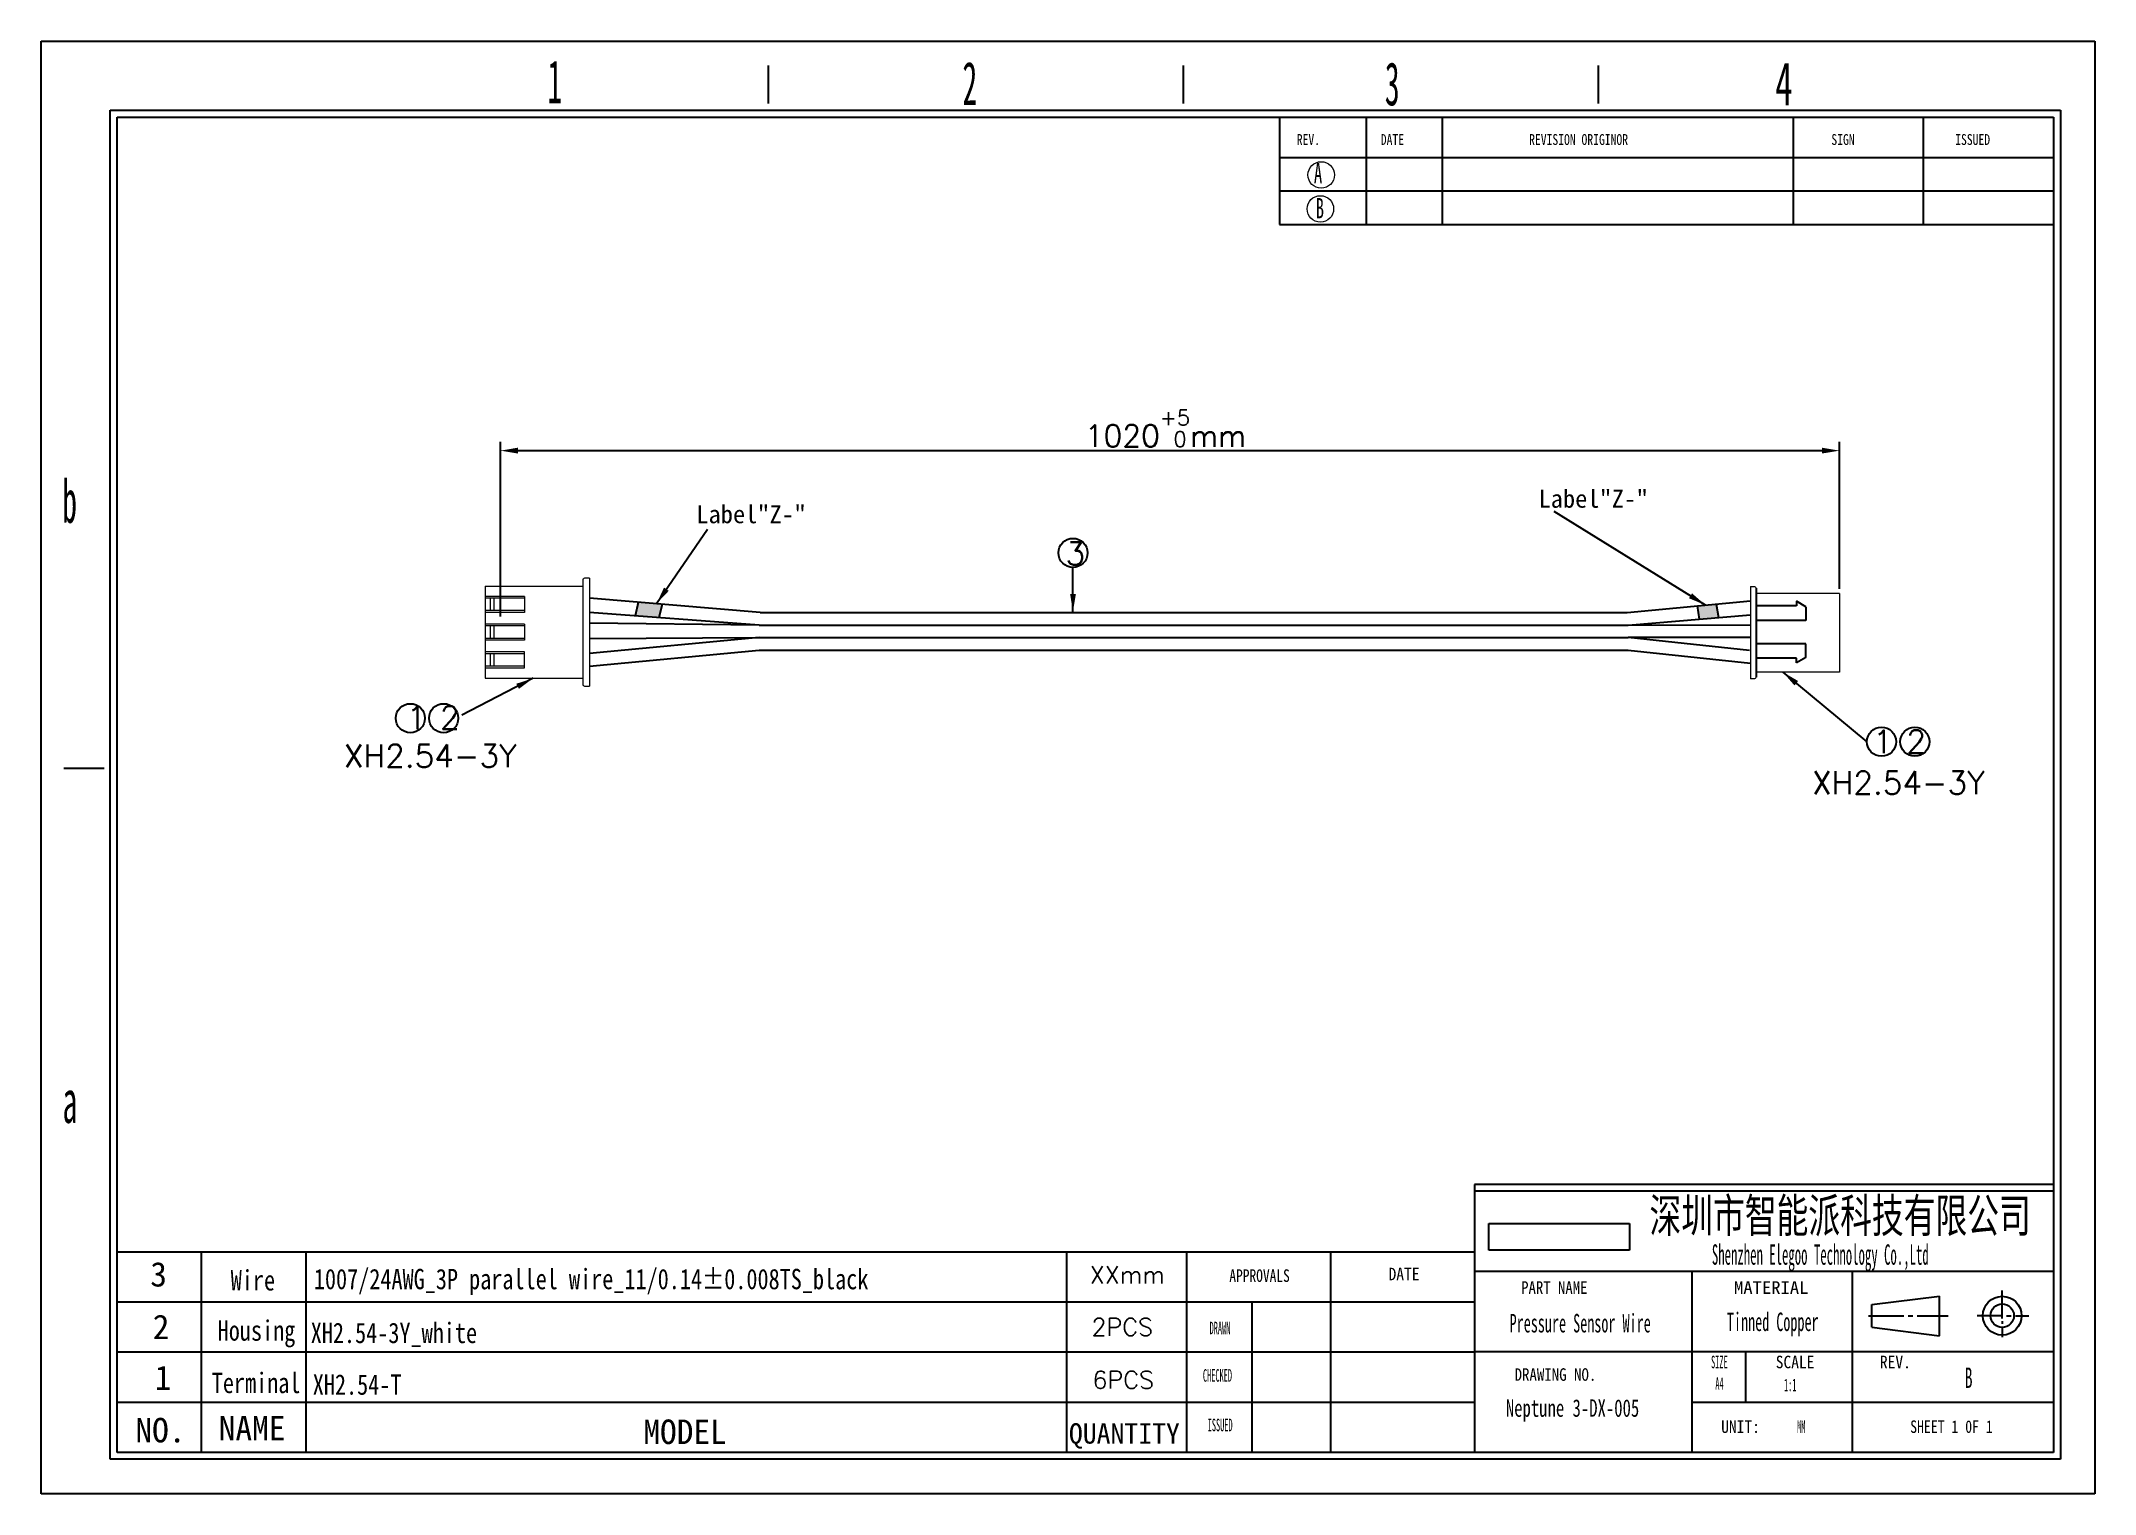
# Model space of a CAD drawing. Header units: millimetres. Extents: x 2120 to 2413, y 509 to 717.
import ezdxf

# ---------------------------------------------------------------- set-up
doc = ezdxf.new("R2010")
doc.units = ezdxf.units.MM
doc.layers.add('SLD-0', color=179, linetype='Continuous')
doc.styles.add('SLDTEXTSTYLE0', font='TXT', dxfattribs={"width": 0.56, "bigfont": 'bigfont'})
doc.styles.add('SLDTEXTSTYLE10', font='TXT', dxfattribs={"width": 0.862222})
doc.styles.add('SLDTEXTSTYLE11', font='TXT', dxfattribs={"width": 1.089})
doc.styles.add('SLDTEXTSTYLE13', font='TXT', dxfattribs={"width": 0.56})
doc.styles.add('SLDTEXTSTYLE14', font='TXT', dxfattribs={"width": 0.805625})
doc.styles.add('SLDTEXTSTYLE3', font='TXT', dxfattribs={"width": 0.484})
doc.styles.add('SLDTEXTSTYLE4', font='TXT', dxfattribs={"width": 0.40535})
doc.styles.add('SLDTEXTSTYLE5', font='TXT', dxfattribs={"width": 0.6})
doc.styles.add('SLDTEXTSTYLE6', font='TXT', dxfattribs={"width": 0.5025})
doc.styles.add('SLDTEXTSTYLE7', font='TXT', dxfattribs={"width": 0.9075})
doc.styles.add('SLDTEXTSTYLE8', font='TXT', dxfattribs={"width": 0.870455})
doc.styles.add('SLDTEXTSTYLE9', font='TXT', dxfattribs={"width": 0.7865})
doc.styles.get("Standard").update_dxf_attribs({"font": 'txt', "bigfont": 'gbcbig.shx'})
doc.dimstyles.new('ISO-25', dxfattribs={"dimtxt": 2.5, "dimasz": 2.5, "dimexe": 1.25, "dimexo": 0.625, "dimtad": 1, "dimtxsty": 'Standard', "dimcen": 2.5, "dimadec": 0, "dimazin": 0, "dimtfac": 1, "dimtmove": 0, "dimatfit": 3, "dimfxl": 1, "dimarcsym": 0})
picture_1 = doc.add_image_def('image1.jpg', size_in_pixel=(1698, 321))

# ---------------------------------------------------------------- blocks, each defined once
blk = doc.blocks.new('*D30')
at = {"color": 0, "lineweight": -2}
for p, q in [((2185.77, 634.73), (2185.77, 659.66)), ((2188.27, 658.41), (2374.5, 658.41)), ((2377, 638.67), (2377, 659.66))]:
    blk.add_line(p, q, dxfattribs=at)
at = {"color": 0}
for points in [[(2188.27, 658.83), (2188.27, 658), (2185.77, 658.41)], [(2374.5, 658.83), (2374.5, 658), (2377, 658.41)]]:
    blk.add_solid(points, dxfattribs=at)
at = {"layer": 'Defpoints', "color": 0}
for p in [(2377, 658.41), (2377, 638.04), (2185.77, 634.1)]:
    blk.add_point(p, dxfattribs=at)
at = {"color": 0, "insert": (2280.76, 661.59), "char_height": 2.5, "attachment_point": 5}
blk.add_mtext('{\\H1.25x;1020\\H0.7x;\\S+5^  0;\\H1.429x;mm}', dxfattribs=at)
blk = doc.blocks.new('1')
at = {"color": 0, "lineweight": 0}
for points in [[(0, 7.59), (0, -5.19)], [(0, 7.59), (0.72, 7.59), (0.81, 7.57), (0.88, 7.52), (0.94, 7.45), (0.96, 7.35)], [(0.96, 7.35), (0.96, 6.48)], [(0.96, 7.35), (0.96, -5.19)], [(14.92, 6.48), (0.96, 6.48)], [(14.92, 6.48), (14.92, 0.79)], [(9.29, 4.99), (9.29, 2.73), (14.92, 2.73)], [(9.29, 4.99), (14.92, 4.99)], [(9.29, 4.75), (14.92, 4.75)], [(9.29, 2.97), (14.92, 2.97)], [(13.64, 4.75), (13.64, 2.97)], [(14.2, 4.75), (14.2, 2.97)], [(9.29, 1.03), (9.29, -1.23), (14.92, -1.23)], [(9.29, 1.03), (14.92, 1.03)], [(9.29, 0.79), (14.92, 0.79)], [(13.64, 0.79), (13.64, -0.99)], [(14.2, 0.79), (14.2, -0.99)], [(14.92, 0.79), (14.92, -5.19)], [(9.29, -0.99), (14.92, -0.99)], [(9.29, -2.93), (14.92, -2.93)], [(14.92, -5.19), (9.29, -5.19), (9.29, -2.93)], [(0, -5.19), (0, -7.8)], [(0.96, -5.19), (0.96, -7.55)], [(9.29, -3.17), (14.92, -3.17)], [(9.29, -4.95), (14.92, -4.95)], [(13.64, -3.17), (13.64, -4.95)], [(14.2, -3.17), (14.2, -4.95)], [(14.92, -5.19), (14.92, -6.68)], [(0.96, -7.55), (0.94, -7.65), (0.88, -7.72), (0.81, -7.77), (0.72, -7.8), (0, -7.8)], [(14.92, -6.68), (0.96, -6.68)]]:
    blk.add_lwpolyline(points, dxfattribs=at)

msp = doc.modelspace()

# ---------------------------------------------------------------- hatches: boundary and pattern name
h = msp.add_hatch(color=256)
h.paths.add_polyline_path([(2205.455, 636.754), (2205.026, 634.838), (2208.418, 634.584), (2208.858, 636.472)])
h.paths.add_polyline_path([(2359.726, 634.601), (2359.373, 636.519), (2356.654, 636.26), (2356.965, 634.368)])

# ---------------------------------------------------------------- linework, layer by layer
for p, q in [((2222.855, 635.312), (2198.5, 637.33)), ((2205.455, 636.754), (2205.026, 634.838)), ((2208.858, 636.472), (2208.418, 634.584)), ((2346.702, 635.312), (2364.269, 636.985)), ((2359.373, 636.519), (2359.726, 634.601)), ((2365.087, 638.788), (2365.087, 626.056)), ((2365.087, 638.788), (2365.087, 626.056)), ((2222.75, 633.512), (2198.5, 635.326)), ((2222.75, 633.512), (2198.5, 633.781)), ((2222.855, 635.312), (2346.702, 635.312)), ((2346.811, 633.512), (2364.269, 634.985)), ((2346.811, 633.512), (2364.269, 633.525)), ((2356.654, 636.26), (2356.965, 634.368)), ((2198.5, 631.607), (2222.75, 631.721)), ((2222.75, 631.721), (2198.5, 629.455)), ((2222.75, 633.512), (2346.811, 633.512)), ((2222.75, 631.721), (2346.811, 631.721)), ((2364.269, 631.746), (2346.811, 631.721)), ((2364.161, 629.893), (2346.811, 631.721)), ((2198.5, 627.647), (2222.75, 629.931)), ((2222.75, 629.931), (2346.811, 629.931)), ((2346.811, 629.931), (2364.269, 628.069))]:
    msp.add_line(p, q)
at = {"color": 0}
for p, q in [((2372.197, 636.121), (2370.872, 636.906)), ((2370.872, 636.906), (2370.872, 636.248)), ((2370.872, 636.248), (2365.087, 636.248)), ((2372.197, 634.188), (2365.087, 634.188)), ((2372.197, 636.121), (2372.197, 634.188)), ((2372.197, 630.831), (2365.087, 630.831)), ((2372.197, 628.898), (2372.197, 630.831)), ((2370.872, 628.772), (2365.087, 628.772)), ((2372.197, 628.898), (2370.872, 628.113)), ((2370.872, 628.113), (2370.872, 628.772))]:
    msp.add_line(p, q, dxfattribs=at)
at = {"color": 179}
for p, q in [((2143.048, 544.009), (2143.047, 515.417)), ((2157.996, 544.054), (2157.996, 515.462)), ((2293.152, 515.417), (2293.152, 536.861)), ((2131.044, 522.587), (2324.875, 522.587))]:
    msp.add_line(p, q, dxfattribs=at)
at = {"color": 0, "lineweight": 0}
for points in [[(2364.269, 638.995), (2364.269, 628.069)], [(2364.269, 638.995), (2364.881, 638.995), (2364.962, 638.977), (2365.024, 638.932), (2365.069, 638.869), (2365.087, 638.788)], [(2376.998, 638.042), (2365.087, 638.042)], [(2376.998, 638.042), (2376.998, 626.802)], [(2364.269, 628.069), (2364.269, 625.849)], [(2365.087, 626.056), (2365.069, 625.975), (2365.024, 625.912), (2364.962, 625.867), (2364.881, 625.849), (2364.269, 625.849)], [(2376.998, 626.802), (2365.087, 626.802)]]:
    msp.add_lwpolyline(points, dxfattribs=at)
for centre in [(2267.541, 643.814), (2172.915, 620.215), (2177.665, 620.215), (2383.006, 616.862), (2387.756, 616.862)]:
    msp.add_circle(centre, 2.078)
at = {"layer": 'SLD-0'}
for p, q in [((2120.182, 716.872), (2413.476, 716.872)), ((2120.182, 509.492), (2120.182, 716.872)), ((2413.476, 716.872), (2413.476, 509.492)), ((2131.044, 515.417), (2131.044, 706.009)), ((2131.044, 706.009), (2407.551, 706.009)), ((2370.387, 706.009), (2370.387, 690.712)), ((2388.969, 706.009), (2388.969, 690.712)), ((2407.551, 706.009), (2407.551, 515.417)), ((2407.551, 515.417), (2131.044, 515.417)), ((2413.476, 509.492), (2120.182, 509.492))]:
    msp.add_line(p, q, dxfattribs=at)
at = {"layer": 'SLD-0', "color": 6, "linetype": 'Continuous'}
for p, q in [((2224.071, 707.984), (2224.071, 713.367)), ((2283.322, 707.984), (2283.322, 713.367)), ((2342.573, 707.984), (2342.573, 713.367)), ((2130.057, 514.429), (2130.057, 706.996)), ((2130.057, 706.996), (2408.539, 706.996)), ((2408.539, 706.996), (2408.539, 514.429)), ((2129.174, 613.051), (2123.438, 613.051)), ((2408.539, 514.429), (2130.057, 514.429))]:
    msp.add_line(p, q, dxfattribs=at)
at = {"layer": 'SLD-0', "color": 179, "linetype": 'Continuous'}
for p, q in [((2297.028, 706.009), (2297.028, 690.712)), ((2309.42, 706.009), (2309.42, 690.712)), ((2320.256, 706.009), (2320.256, 690.712)), ((2297.028, 700.272), (2407.551, 700.272)), ((2297.028, 695.492), (2407.551, 695.492)), ((2297.028, 690.712), (2407.551, 690.712)), ((2407.551, 553.66), (2324.875, 553.66)), ((2324.875, 553.66), (2324.875, 515.417)), ((2407.551, 552.704), (2324.875, 552.704)), ((2324.875, 544.009), (2131.044, 544.009)), ((2266.599, 544.009), (2266.599, 515.417)), ((2283.757, 544.009), (2283.763, 515.417)), ((2304.319, 544.009), (2304.319, 515.417)), ((2407.551, 541.231), (2324.875, 541.231)), ((2355.923, 541.231), (2355.923, 515.417)), ((2378.869, 515.417), (2378.869, 541.231)), ((2324.875, 536.861), (2131.044, 536.861)), ((2324.875, 536.861), (2131.044, 536.861)), ((2381.625, 536.552), (2391.258, 537.736)), ((2391.258, 532.044), (2391.258, 537.736)), ((2400.239, 534.547), (2400.239, 538.514)), ((2381.155, 534.931), (2386.2, 534.931)), ((2381.625, 533.304), (2381.625, 536.552)), ((2386.83, 534.931), (2387.461, 534.931)), ((2388.091, 534.931), (2392.505, 534.931)), ((2400.239, 534.931), (2396.638, 534.931)), ((2400.239, 534.164), (2400.239, 533.781)), ((2400.869, 534.931), (2401.5, 534.931)), ((2402.131, 534.931), (2404.022, 534.931)), ((2381.625, 533.304), (2391.258, 532.044)), ((2400.239, 533.398), (2400.239, 531.865)), ((2324.875, 529.713), (2131.044, 529.713)), ((2407.551, 529.758), (2324.875, 529.758)), ((2363.571, 529.758), (2363.571, 522.587)), ((2355.923, 522.587), (2407.551, 522.587)), ((2315.767, 515.417), (2274.656, 515.417))]:
    msp.add_line(p, q, dxfattribs=at)
at = {"layer": 'SLD-0', "lineweight": 18}
for centre in [(2302.992, 697.761), (2302.869, 692.913)]:
    msp.add_circle(centre, 1.894, dxfattribs=at)
at = {"layer": 'SLD-0', "color": 179, "linetype": 'Continuous'}
for radius in [2.771, 1.669]:
    msp.add_circle((2400.239, 534.931), radius, dxfattribs=at)

# ---------------------------------------------------------------- block references
at = {"xscale": -1}
msp.add_blockref('1', (2198.5, 632.599), dxfattribs=at)

# ---------------------------------------------------------------- texts
at = {"char_height": 2.56, "attachment_point": 9}
for insert in [(2349.697, 650.217), (2229.433, 648.003)]:
    msp.add_mtext('{\\fSimSun|b0|i0|c134|p2;Label"Z-"}', dxfattribs=dict(at, insert=insert))
for s, insert, char_height, width, attachment_point in [('3', (2266.484, 642.091), 3.271, 32.8442, 7), ('1', (2172.401, 621.937), 3.271, 32.8442, 1), ('2', (2177.152, 621.937), 3.271, 32.8442, 1), ('XH2.54-3Y', (2163.44, 616.48), 3.2708, 32.8442, 1), ('1', (2381.791, 618.508), 3.271, 35.22184, 1), ('2', (2386.542, 618.508), 3.271, 35.22184, 1), ('XH2.54-3Y', (2373.086, 612.636), 3.2708, 32.8442, 1), ('{\\fSimSun|b0|i0|c134|p2;3}', (2135.774, 542.593), 3.5, 4.71087, 1), ('{\\fSimSun|b0|i0|c134|p2;\\W0.8;Wire}', (2147.262, 541.438), 2.91042, 10.0429, 1), ('{\\f@SimSun|b0|i0|c0|p2;\\W0.8;1007/24AWG_\\f@SimSun|b0|i0|c134|p2;3\\f@SimSun|b0|i0|c0|p2;P\\f@SimSun|b0|i0|c134|p2; parallel wire_11/0.14%%P0.008TS_black}', (2159.133, 541.618), 2.910417, 141.03326, 1), ('XXmm', (2269.952, 542.02), 2.5, 9.70524, 1), ('{\\fSimSun|b0|i0|c134|p2;2}', (2136.128, 535.086), 3.5, 3.84369, 1), ('{\\fSimSun|b0|i0|c134|p2;\\W0.8;Housing}', (2145.403, 534.268), 2.91042, 7.89735, 1), ('\\pt23.28;{\\f@SimSun|b0|i0|c0|p2;\\W0.8;XH2.54-3Y\\f@SimSun|b0|i0|c134|p2;_white}', (2158.688, 533.931), 2.91042, 32.82062, 1), ('2PCS', (2270.188, 534.565), 2.5, 9.70524, 1), ('{\\fSimSun|b0|i0|c134|p2;1}', (2136.408, 527.821), 3.5, 5.63403, 1), ('{\\fSimSun|b0|i0|c134|p2;\\W0.8;Terminal}', (2144.554, 526.797), 2.91042, 10.0429, 1), ('{\\fSimSun|b0|i0|c0|p2;\\W0.8;XH2.54-T}', (2158.978, 526.556), 2.91042, 19.14638, 1), ('6PCS', (2270.333, 527.028), 2.5, 9.70524, 1), ('{\\f@SimSun|b0|i0|c134|p2;\\W0.7;Neptune 3-DX-005}', (2329.355, 523), 2.5, 40.28507, 1), ('{\\fSimSun|b0|i0|c134|p2;NO.}', (2133.66, 520.346), 3.5, 10.0429, 1), ('{\\fSimSun|b0|i0|c134|p2;NAME}', (2145.556, 520.627), 3.5, 10.0429, 1), ('{\\fSimSun|b0|i0|c134|p2;MODEL}', (2206.193, 520.11), 3.5, 10.0429, 1), ('{\\fSimSun|b0|i0|c134|p2;QUANTITY}', (2266.961, 519.577), 2.91042, 12.2289, 1)]:
    msp.add_mtext(s, dxfattribs=dict(insert=insert, char_height=char_height, width=width, attachment_point=attachment_point))
at = {"layer": 'SLD-0'}
for s, insert, char_height, attachment_point, style in [('1', (2192.481, 714.169), 6.172, 1, 'SLDTEXTSTYLE6'), ('2', (2251.758, 713.925), 6.172, 1, 'SLDTEXTSTYLE6'), ('3', (2312.076, 713.863), 6.172, 1, 'SLDTEXTSTYLE6'), ('4', (2367.81, 713.857), 6.172, 1, 'SLDTEXTSTYLE5'), ('A', (2301.947, 699.484), 2.903, 1, 'SLDTEXTSTYLE5'), ('B', (2302.201, 694.469), 2.903, 1, 'SLDTEXTSTYLE5'), ('b', (2123.204, 654.29), 6.172, 1, 'SLDTEXTSTYLE6'), ('a', (2123.249, 568.621), 6.172, 1, 'SLDTEXTSTYLE6'), ('{\\fSimSun|b0|i0|c134|p2;\\W0.689;深圳市智能派科技有限公司}', (2377.093, 551.649), 4.82808, 2, 'SLDTEXTSTYLE11'), ('B', (2394.894, 527.526), 2.91, 1, 'SLDTEXTSTYLE13')]:
    msp.add_mtext(s, dxfattribs=dict(at, insert=insert, char_height=char_height, attachment_point=attachment_point, style=style))
at = {"layer": 'SLD-0', "color": 179}
for s, insert, char_height, attachment_point, style in [('REV.', (2299.498, 703.598), 1.5536, 1, 'SLDTEXTSTYLE9'), ('DATE', (2311.496, 703.598), 1.5536, 1, 'SLDTEXTSTYLE9'), ('REVISION ORIGINOR', (2332.678, 703.598), 1.55363, 1, 'SLDTEXTSTYLE9'), ('SIGN', (2375.836, 703.598), 1.5536, 1, 'SLDTEXTSTYLE9'), ('ISSUED', (2393.518, 703.598), 1.5536, 1, 'SLDTEXTSTYLE9'), ('{\\W0.46;Shenzhen Elegoo Technology Co.,Ltd}', (2374.257, 545.112), 2.91042, 2, 'SLDTEXTSTYLE13'), ('APPROVALS', (2294.185, 541.545), 1.7927, 2, 'SLDTEXTSTYLE9'), ('DATE', (2314.819, 541.775), 1.7927, 2, 'SLDTEXTSTYLE7'), ('PART NAME', (2336.274, 539.843), 1.7927, 2, 'SLDTEXTSTYLE10'), ('MATERIAL', (2367.25, 539.843), 1.7927, 2, 'SLDTEXTSTYLE11'), ('DRAWN', (2288.532, 534.071), 1.7927, 2, 'SLDTEXTSTYLE4'), ('SIZE', (2359.848, 529.219), 1.7927, 2, 'SLDTEXTSTYLE4'), ('SCALE', (2370.659, 529.219), 1.7927, 2, 'SLDTEXTSTYLE7'), ('REV.', (2384.98, 529.219), 1.7927, 2, 'SLDTEXTSTYLE7'), ('CHECKED', (2288.173, 527.303), 1.7927, 2, 'SLDTEXTSTYLE4'), ('DRAWING NO.', (2336.44, 527.427), 1.79265, 2, 'SLDTEXTSTYLE8'), ('A4', (2359.859, 526.151), 1.7927, 2, 'SLDTEXTSTYLE4'), ('1:1', (2369.966, 525.943), 1.7927, 2, 'SLDTEXTSTYLE3'), ('ISSUED', (2288.557, 520.223), 1.7927, 2, 'SLDTEXTSTYLE4'), ('UNIT:', (2362.868, 519.989), 1.7927, 2, 'SLDTEXTSTYLE7'), ('MM', (2371.53, 519.989), 1.7927, 2, 'SLDTEXTSTYLE3'), ('SHEET 1 0F 1', (2392.99, 519.989), 1.79265, 2, 'SLDTEXTSTYLE14')]:
    msp.add_mtext(s, dxfattribs=dict(at, insert=insert, char_height=char_height, attachment_point=attachment_point, style=style))
at = {"layer": 'SLD-0', "color": 0, "char_height": 2.64583, "attachment_point": 2, "style": 'SLDTEXTSTYLE0'}
for s, insert in [('{\\fSimSun|b0|i0|c134|p2;Pressure Sensor Wire}', (2339.971, 535.186)), ('{\\fSimSun|b0|i0|c134|p2;\\W0.56;Tinned Copper}', (2367.473, 535.379))]:
    msp.add_mtext(s, dxfattribs=dict(at, insert=insert))

# ---------------------------------------------------------------- dimensions: what is measured, and where the dimension line sits
dim = msp.add_linear_dim(base=(2376.998, 658.415), p1=(2185.772, 634.102), p2=(2376.998, 638.042), text='{\\H1.25x;1020\\H0.7x;\\S+5^  0;\\H1.429x;mm}', dimstyle='ISO-25')
dim.commit()
dim.dimension.update_dxf_attribs({"geometry": '*D30', "text_midpoint": (2280.758, 658.415), "dimtype": 160})

# ---------------------------------------------------------------- pictures from other files: only their frames are drawn
image = msp.add_image(picture_1, insert=(2326.932, 544.289), size_in_units=(20.09, 3.798))
image.dxf.flags = 7

# ---------------------------------------------------------------- leaders
for points in [[(2357.853, 636.374), (2336.257, 649.717)], [(2208.068, 636.57), (2215.355, 647.202)], [(2267.541, 635.438), (2267.541, 641.736)], [(2190.452, 625.919), (2180.256, 620.63)], [(2368.909, 626.802), (2380.927, 616.862)]]:
    msp.add_leader(points, dimstyle='ISO-25', override={"dimgap": 0.625, "dimtad": 0})

doc.saveas('drawing.dxf')
